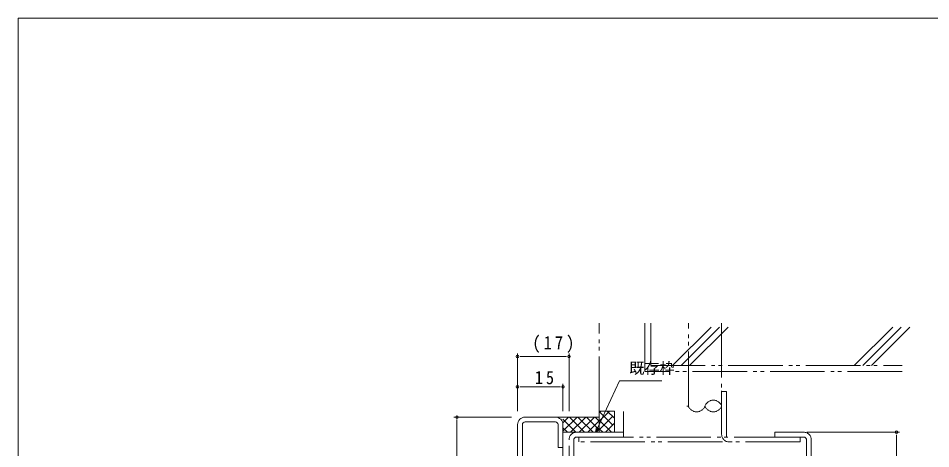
# Model space of a CAD drawing. Units: millimetres, scale not verified. Extents: x -841 to 292, y -594 to 212.
# Drawn here: x -837 to -535.7, y 65.9 to 208 of the extents above; entities that cross this region are included whole.
import ezdxf
from ezdxf.enums import TextEntityAlignment as Align

# ---------------------------------------------------------------- set-up
doc = ezdxf.new("R2010")
doc.units = ezdxf.units.MM
doc.header["$LTSCALE"] = 2
doc.linetypes.add('DASHED3', pattern=[4, 3, -1])
doc.linetypes.add('DOUBLE_CHAIN2', pattern=[12.8, 9, -1, 0.6, -0.6, 0.6, -1])
for name, color, linetype, lineweight in [('0-1_YKK_ZWAK', 7, 'Continuous', 9), ('0-3_YKK_12', 2, 'Continuous', 9), ('0-4_YSS_K', 3, 'DOUBLE_CHAIN2', 9), ('0-5_YKK_D', 6, 'Continuous', 9), ('0-8_YKK_11', 7, 'Continuous', 9)]:
    doc.layers.add(name, color=color, linetype=linetype, lineweight=lineweight)
doc.styles.add('ＭＳ ゴシック', font='')
doc.styles.get('ＭＳ ゴシック').set_extended_font_data('MS Gothic')

msp = doc.modelspace()

# ---------------------------------------------------------------- linework, layer by layer
at = {"layer": '0-1_YKK_ZWAK'}
for p in [(-837, -542), (263, 208)]:
    msp.add_line(p, (-837, 208), dxfattribs=at)
at = {"layer": '0-3_YKK_12'}
msp.add_line((-657.131, 66.334), (-657.131, 57.934), dxfattribs=at)
at = {"layer": '0-4_YSS_K'}
for p, q in [((-630.131, 107.354), (-630.131, 91.334)), ((-628.131, 93.334), (-628.131, 107.354)), ((-620.959, 93.334), (-606.94, 107.354)), ((-618.131, 93.334), (-604.112, 107.354)), ((-615.731, 79.976), (-615.731, 107.354)), ((-615.302, 93.334), (-601.283, 107.354)), ((-604.731, 107.354), (-604.731, 79.976)), ((-560.959, 93.334), (-546.94, 107.354)), ((-558.131, 93.334), (-544.112, 107.354)), ((-555.302, 93.334), (-541.283, 107.354)), ((-545.131, 91.334), (-630.131, 91.334)), ((-628.131, 93.334), (-545.131, 93.334)), ((-603.131, 84.734), (-604.731, 84.734)), ((-604.731, 70.634), (-604.731, 84.734)), ((-603.131, 69.734), (-603.131, 84.734)), ((-616.231, 79.976), (-615.731, 79.976)), ((-659.631, 76.334), (-645.131, 76.334)), ((-645.131, 78.334), (-645.131, 71.334)), ((-640.131, 71.334), (-640.131, 78.334)), ((-645.131, 71.334), (-657.131, 71.334)), ((-578.85, 69.734), (-578.85, 68.134)), ((-578.85, 68.134), (-651.85, 68.134))]:
    msp.add_line(p, q, dxfattribs=at)
at = {"layer": '0-4_YSS_K', "linetype": 'Continuous'}
for p, q in [((-657.131, 71.634), (-652.43, 76.334)), ((-657.131, 74.462), (-655.259, 76.334)), ((-652.829, 71.334), (-657.131, 75.636)), ((-650, 71.334), (-655, 76.334)), ((-654.602, 71.334), (-649.602, 76.334)), ((-647.172, 71.334), (-652.172, 76.334)), ((-651.773, 71.334), (-646.773, 76.334)), ((-645.131, 72.122), (-649.344, 76.334)), ((-645.131, 74.95), (-646.515, 76.334)), ((-637.131, 71.334), (-637.131, 78.212)), ((-655.657, 71.334), (-657.131, 72.808)), ((-648.945, 71.334), (-645.131, 75.148)), ((-646.116, 71.334), (-645.131, 72.32))]:
    msp.add_line(p, q, dxfattribs=at)
at = {"layer": '0-4_YSS_K', "linetype": 'DASHED3'}
for p, q in [((-645.131, 77.82), (-644.616, 78.335)), ((-645.131, 74.991), (-641.788, 78.334)), ((-645.131, 78.133), (-640.131, 73.133)), ((-645.131, 72.163), (-640.131, 77.163)), ((-642.503, 78.334), (-640.131, 75.962)), ((-645.131, 75.305), (-641.16, 71.334)), ((-645.131, 72.477), (-643.989, 71.334)), ((-643.131, 71.334), (-640.131, 74.334))]:
    msp.add_line(p, q, dxfattribs=at)
at = {"layer": '0-4_YSS_K'}
for points in [[(-640.131, 78.334), (-645.131, 78.334), (-645.131, 107.354)], [(-651.85, 68.134), (-651.85, 69.734), (-578.85, 69.734)]]:
    msp.add_lwpolyline(points, dxfattribs=at)
for centre, radius, start, end in [((-607.481, 78.976), 2.926, 19.98309, 160.01689), ((-612.981, 80.976), 2.926, 199.98309, 340.01689), ((-607.481, 80.976), 2.926, 199.98309, 340.01689), ((-602.231, 70.634), 2.5, 180, 270)]:
    msp.add_arc(centre, radius, start, end, dxfattribs=at)
at = {"layer": '0-5_YKK_D'}
for p, q in [((-672.131, 78.334), (-672.131, 97.334)), ((-655.131, 78.334), (-655.131, 97.334)), ((-671.281, 96.334), (-670.431, 96.334)), ((-656.831, 96.334), (-670.431, 96.334)), ((-655.981, 96.334), (-656.831, 96.334)), ((-672.131, 78.334), (-672.131, 87.334)), ((-671.281, 86.334), (-670.431, 86.334)), ((-670.431, 86.334), (-658.831, 86.334)), ((-657.981, 86.334), (-658.831, 86.334)), ((-657.131, 78.334), (-657.131, 87.334)), ((-674.131, 76.334), (-693.131, 76.334)), ((-692.131, 75.484), (-692.131, 74.634)), ((-692.131, 74.634), (-692.131, 38.034)), ((-646.384, 71.334), (-645.665, 72.874)), ((-576.631, 71.334), (-546.023, 71.334)), ((-547.023, 70.484), (-547.023, 69.634)), ((-547.023, 69.634), (-547.023, 33.034))]:
    msp.add_line(p, q, dxfattribs=at)
for points in [[(-645.665, 72.874), (-638.444, 88.334), (-624.444, 88.334)], [(-645.252, 72.681), (-646.384, 71.334), (-646.078, 73.067)]]:
    msp.add_lwpolyline(points, dxfattribs=at)
for centre, start, end in [((-672.131, 96.334), 0, 180), ((-655.131, 96.334), 0, 180), ((-672.131, 96.334), 180, 0), ((-655.131, 96.334), 180, 0), ((-672.131, 86.334), 0, 180), ((-672.131, 86.334), 180, 0), ((-657.131, 86.334), 0, 180), ((-657.131, 86.334), 180, 0), ((-692.131, 76.334), 90, 270), ((-692.131, 76.334), 270, 90), ((-547.023, 71.334), 90, 270), ((-547.023, 71.334), 270, 90)]:
    msp.add_arc(centre, 0.425, start, end, dxfattribs=at)
at = {"layer": '0-8_YKK_11'}
for p, q in [((-659.631, 76.334), (-669.631, 76.334)), ((-672.131, 73.834), (-672.131, 38.834)), ((-670.531, 38.834), (-670.531, 73.834)), ((-669.631, 74.734), (-659.631, 74.734))]:
    msp.add_line(p, q, dxfattribs=at)
at = {"layer": '0-8_YKK_11', "linetype": 'DOUBLE_CHAIN2'}
for p, q in [((-655.131, 48.834), (-655.131, 68.834)), ((-653.531, 68.834), (-653.531, 48.834)), ((-576.731, 33.834), (-576.731, 68.834)), ((-575.131, 68.834), (-575.131, 33.834))]:
    msp.add_line(p, q, dxfattribs=at)
at = {"layer": '0-8_YKK_11'}
msp.add_lwpolyline([(-658.731, 73.834), (-658.731, 66.334), (-657.131, 66.334), (-657.131, 73.834)], dxfattribs=at)
at = {"layer": '0-8_YKK_11', "linetype": 'DOUBLE_CHAIN2'}
for points in [[(-652.631, 71.334), (-637.131, 71.334), (-637.131, 69.734), (-652.631, 69.734)], [(-577.631, 69.734), (-587.131, 69.734), (-587.131, 71.334), (-577.631, 71.334)]]:
    msp.add_lwpolyline(points, dxfattribs=at)
at = {"layer": '0-8_YKK_11'}
for centre, radius, start, end in [((-669.631, 73.834), 2.5, 90, 180), ((-659.631, 73.834), 2.5, 0, 90), ((-669.631, 73.834), 0.9, 90, 180), ((-659.631, 73.834), 0.9, 0, 90)]:
    msp.add_arc(centre, radius, start, end, dxfattribs=at)
at = {"layer": '0-8_YKK_11', "linetype": 'DOUBLE_CHAIN2'}
for centre, radius, start, end in [((-652.631, 68.834), 2.5, 90, 180), ((-652.631, 68.834), 0.9, 89.99951, 179.99951), ((-577.631, 68.834), 2.5, 0, 90), ((-577.631, 68.834), 0.9, 0, 90)]:
    msp.add_arc(centre, radius, start, end, dxfattribs=at)

# ---------------------------------------------------------------- texts
at = {"layer": '0-5_YKK_D', "color": 4, "style": 'ＭＳ ゴシック'}
msp.add_text('既存枠', height=3.666, dxfattribs=at).set_placement((-635.244, 89.574), align=Align.BOTTOM_LEFT)
at = {"layer": '0-5_YKK_D', "color": 7, "char_height": 4.399, "attachment_point": 7, "style": 'ＭＳ ゴシック'}
for s, insert in [('\\T1.38;\\W0.9;(17)', (-667.231, 97.511)), ('\\T1.36;\\W0.9;15', (-666.431, 87.134))]:
    msp.add_mtext(s, dxfattribs=dict(at, insert=insert))

doc.saveas('drawing.dxf')
